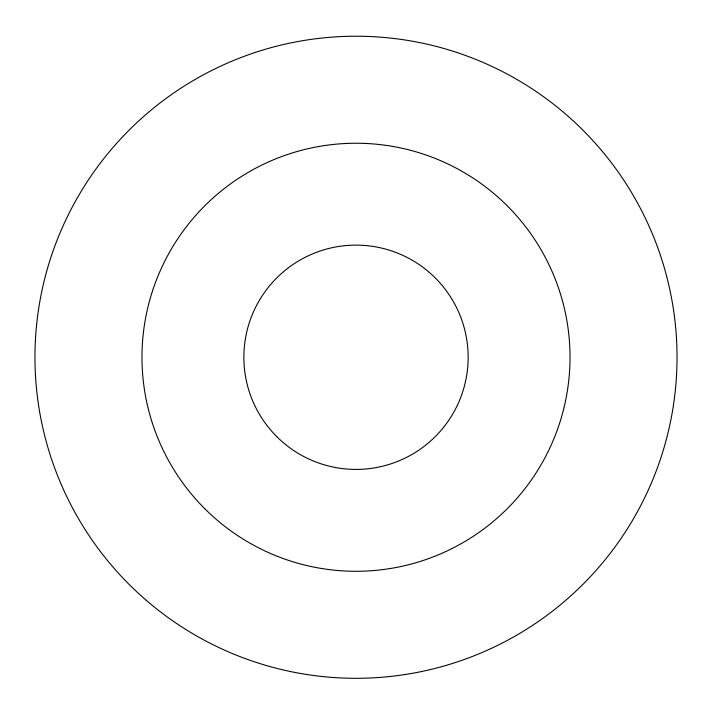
<?xml version="1.0" encoding="UTF-8"?>
<svg xmlns="http://www.w3.org/2000/svg" width="712" height="712" viewBox="0 0 712 712"><rect width="100%" height="100%" fill="white"/><g stroke="black" fill="none" stroke-linecap="round" stroke-linejoin="round"><path stroke-width="1.07" d="M204.664 508.599A214.018 214.018 0 0 0 562.729 412.657A214.018 214.018 0 0 0 300.606 150.535A214.018 214.018 0 0 0 204.664 508.599M276.701 436.563A112.149 112.149 0 0 0 464.331 386.296A112.149 112.149 0 0 0 326.977 248.942A112.149 112.149 0 0 0 276.701 436.563M146.227 600.287A321.032 321.032 0 0 0 671.345 417.419A321.032 321.032 0 0 0 250.419 54.085A321.032 321.032 0 0 0 146.227 600.287"/></g></svg>
